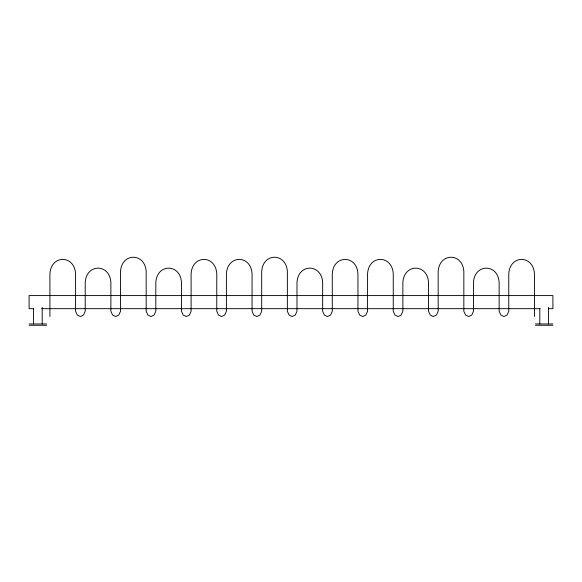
<?xml version="1.0" encoding="UTF-8"?>
<svg xmlns="http://www.w3.org/2000/svg" width="582" height="582" viewBox="0 0 582 582"><rect width="100%" height="100%" fill="white"/><g stroke="black" fill="none" stroke-linecap="round" stroke-linejoin="round"><path stroke-width="0.87" d="M33.647 308.678L29.1 308.678L29.1 295.583L552.9 295.583L552.9 308.678L548.353 308.678M41.831 308.678L540.169 308.678M29.1 323.956L46.56 323.956M535.44 323.956L552.893 323.956M29.1 325.265L46.56 325.265M535.44 325.265L552.893 325.265M548.535 307.369L548.535 323.956M539.805 308.496L539.805 323.956M534.436 316.535L534.436 273.598C533.192 254.698 510.007 254.698 508.763 273.598L508.763 311.297L507.031 315.066L503.947 316.535L500.869 315.066L499.138 311.297L499.138 282.328C497.894 263.428 474.708 263.428 473.464 282.328L473.464 311.297L471.733 315.066L468.656 316.535L465.571 315.066L463.839 311.297L463.839 271.416C462.595 252.515 439.417 252.515 438.173 271.416L438.173 311.297L436.442 315.066L433.357 316.535L430.28 315.066L428.548 311.297L428.548 282.328C427.304 263.428 404.119 263.428 402.875 282.328L402.875 311.297L401.144 315.066L398.066 316.535L394.982 315.066L393.25 311.297L393.25 273.598C392.006 254.698 368.821 254.698 367.577 273.598L367.577 311.297L365.845 315.066L362.768 316.535L359.683 315.066L357.952 311.297L357.952 273.598C356.708 254.698 333.53 254.698 332.286 273.598L332.286 311.297L330.554 315.066L327.47 316.535L324.392 315.066L322.661 311.297L322.661 282.328C321.417 263.428 298.231 263.428 296.987 282.328L296.987 311.297L295.256 315.066L292.179 316.535L289.094 315.066L287.363 311.297L287.363 271.416C286.118 252.515 262.933 252.515 261.689 271.416L261.689 311.297L259.965 315.066L256.88 316.535L253.796 315.066L252.064 311.297L252.064 273.598C250.82 254.698 227.642 254.698 226.398 273.598L226.398 311.297L224.667 315.066L221.582 316.535L218.505 315.066L216.773 311.297L216.773 273.598C215.529 254.698 192.344 254.698 191.1 273.598L191.1 311.297L189.368 315.066L186.291 316.535L183.206 315.066L181.475 311.297L181.475 282.328C180.231 263.428 157.045 263.428 155.809 282.328L155.809 311.297L154.077 315.066L150.993 316.535L147.908 315.066L146.177 311.297L146.177 271.416C144.933 252.515 121.754 252.515 120.51 271.416L120.51 311.297L118.779 315.066L115.694 316.535L112.617 315.066L110.886 311.297L110.886 282.328C109.642 263.428 86.456 263.428 85.212 282.328L85.212 311.297L83.481 315.066L80.403 316.535L77.319 315.066L75.587 311.297L75.587 273.598C74.343 254.698 51.158 254.698 49.921 273.598L49.921 316.535M42.195 307.369L42.195 323.956M33.465 308.496L33.465 323.956"/></g></svg>
